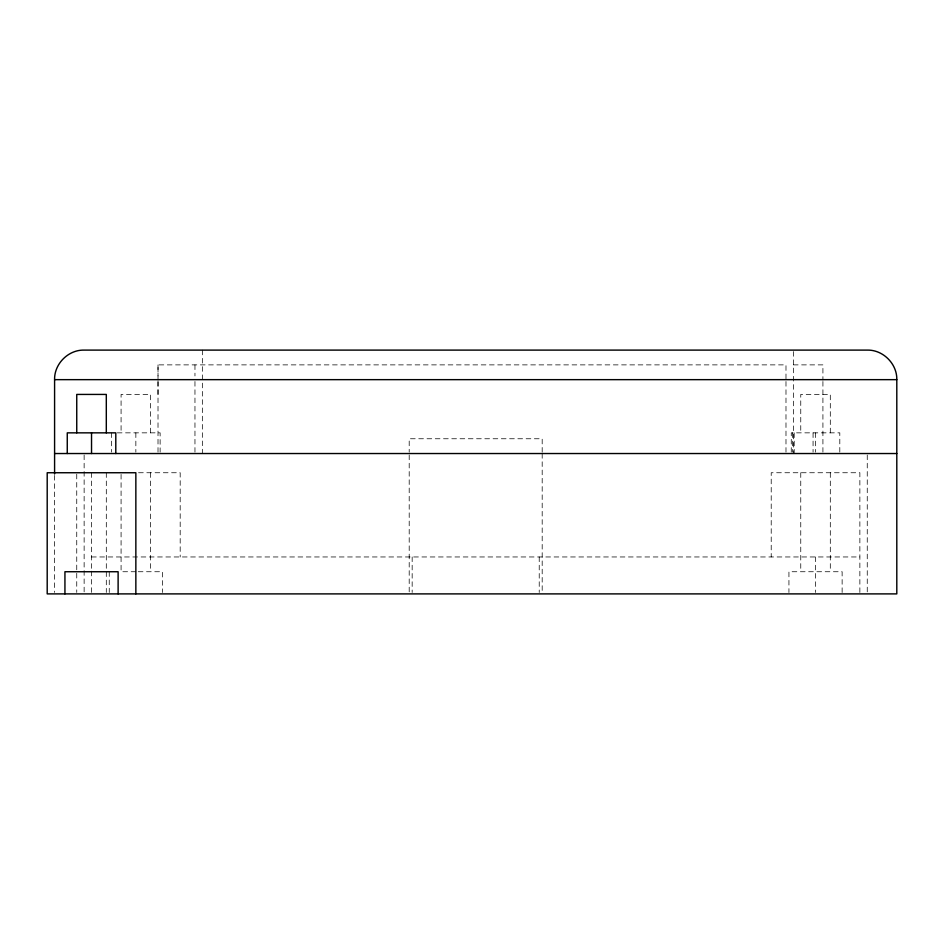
<?xml version="1.0" encoding="UTF-8"?>
<svg xmlns="http://www.w3.org/2000/svg" width="944" height="944" viewBox="0 0 944 944"><rect width="100%" height="100%" fill="white"/><g stroke="black" fill="none" stroke-linecap="round" stroke-linejoin="round"><path stroke-width="0.71" stroke-dasharray="4.72 3.54" d="M158.014 394.427L158.014 381.765M158.014 380.361L158.014 364.88L785.986 364.88L785.986 380.113M793.373 364.88L822.92 364.88L822.92 380.113M117.292 432.848L160.126 432.848L160.126 452.152M138.544 472.743L180.186 472.743L180.186 556.96M91.533 556.96L859.866 556.96M135.853 571.734L121.08 571.734L121.08 474.195M138.249 571.734L162.451 571.734L162.451 592.513M867.253 454.996L867.253 593.894M859.866 592.478L859.866 472.743L771.213 472.743L771.213 556.96M842.131 592.513L842.131 571.734L788.936 571.734L788.936 592.513M839.806 452.152L839.806 432.848L791.261 432.848L791.261 452.152M830.307 432.848L830.307 394.427L800.76 394.427L800.76 432.848M830.307 472.743L830.307 571.734M822.92 381.494L822.92 452.141M815.533 432.848L815.533 452.152M815.533 556.96L815.533 592.478M813.067 432.848L813.067 452.152M800.76 472.743L800.76 571.734M794.187 432.848L794.187 453.533M793.373 351.557L793.373 453.533M792.582 432.848L792.582 452.152M785.986 381.494L785.986 452.141M542.186 452.188L542.186 438.759L409.2 438.759L409.2 452.188M542.186 453.533L542.186 592.443M539.225 556.96L539.225 592.478M412.162 556.96L412.162 592.478M409.2 454.996L409.2 592.443M202.346 350.106L202.346 453.533M194.96 364.88L194.96 375.96M194.96 381.494L194.96 452.141M158.014 364.88L158.014 375.96M158.014 381.494L158.014 452.141M150.627 432.848L150.627 394.427L121.08 394.427L121.08 432.848M150.627 472.743L150.627 571.734M135.853 432.848L135.853 452.152M111.581 432.848L111.581 452.152M109.256 571.734L109.256 592.513M106.306 472.743L106.306 592.443M91.533 472.743L91.533 569.751M91.533 571.167L91.533 592.478M84.134 454.996L84.134 593.894M76.747 474.195L76.747 592.443M54.587 475.457L54.587 592.443"/><path stroke-width="1.42" d="M54.587 474.006L54.587 379.653C54.186 363.865 68.346 349.693 84.134 350.106L867.253 350.106C883.041 349.693 897.201 363.865 896.8 379.653L896.8 593.894L47.2 593.894L47.2 472.743L135.853 472.743L135.853 593.894M54.587 379.653L896.8 379.653M54.587 453.533L896.8 453.533M118.118 593.894L118.118 571.734L64.935 571.734L64.935 593.894M115.793 453.533L115.793 432.848L67.26 432.848L67.26 453.533M106.306 432.848L106.306 394.427L76.747 394.427L76.747 432.848M91.533 432.848L91.533 453.533"/></g></svg>
